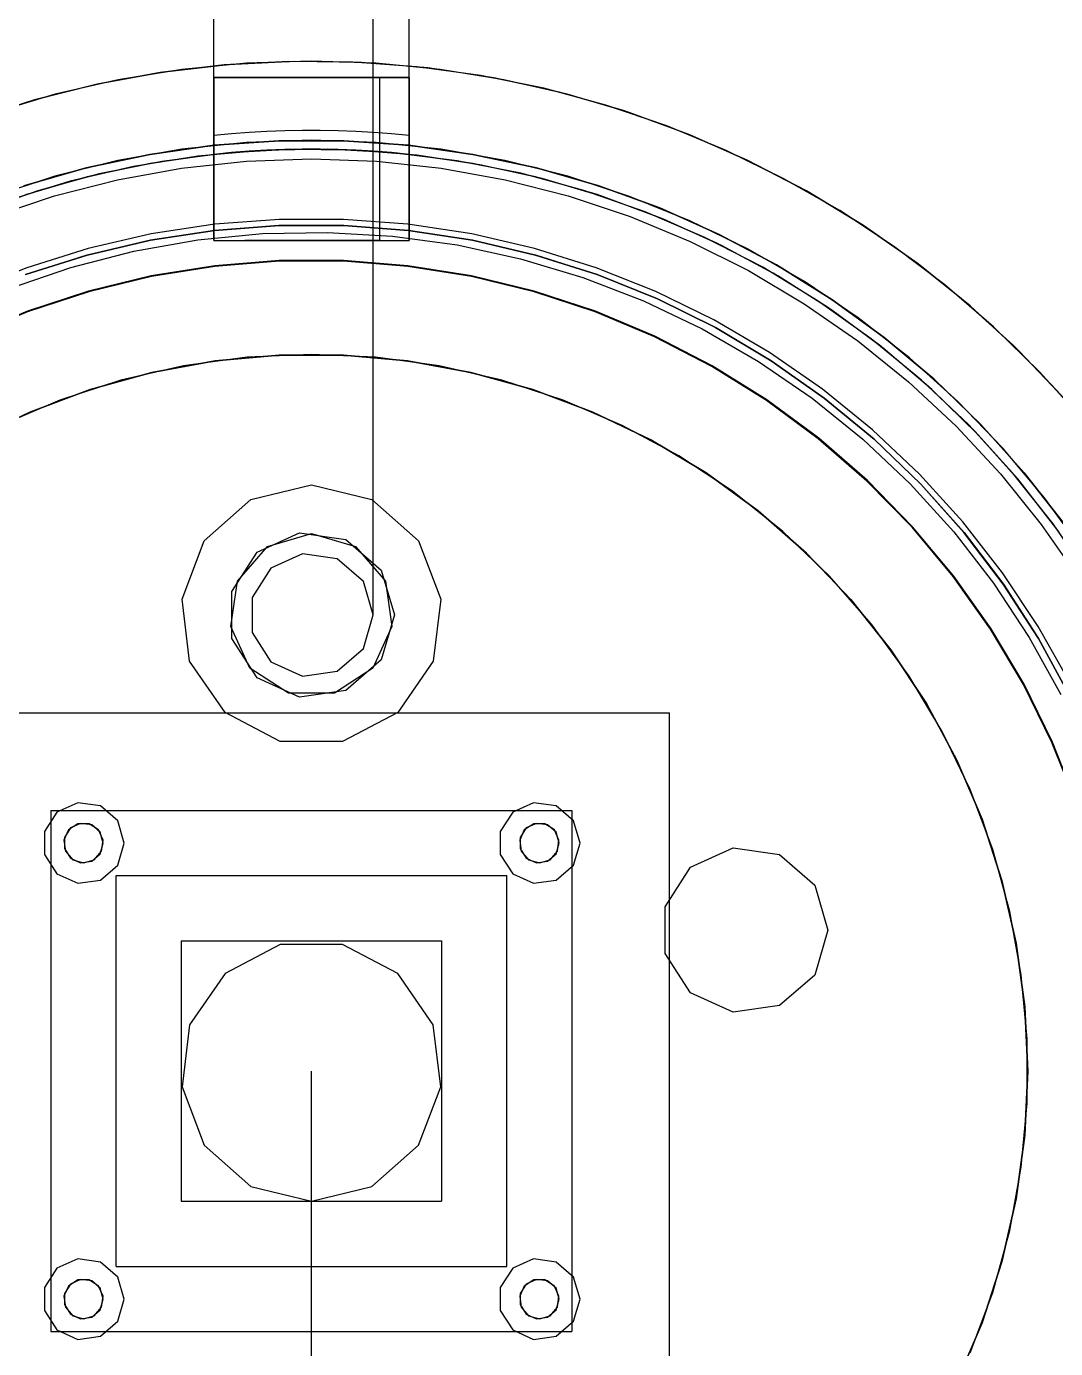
# Model space of a CAD drawing. Header units: millimetres. Extents: x -27 to 709, y -1034 to 466.
# Drawn here: x 123.5 to 186.7, y 45 to 126.1 of the extents above; entities that cross this region are included whole.
import ezdxf

# ---------------------------------------------------------------- set-up
doc = ezdxf.new("R2010")
doc.units = ezdxf.units.MM
doc.layers.add('XY_AFT', color=7, linetype='Continuous')

msp = doc.modelspace()

# ---------------------------------------------------------------- linework, layer by layer
at = {"layer": 'XY_AFT'}
for points in [[(135, 113), (135, 173)], [(147, 113), (147, 173)], [(135, 123), (135, 167)], [(147, 123), (147, 167)], [(144.8, 90), (144.8, 90.1541), (144.8, 90.6156), (144.8, 91.3815), (144.8, 92.4472), (144.8, 93.806), (144.8, 95.4497), (144.8, 97.368), (144.8, 99.5492), (144.8, 101.9797), (144.8, 104.6447), (144.8, 107.5276), (144.8, 110.6107), (144.8, 113.8751), (144.8, 117.3005), (144.8, 120.8658), (144.8, 124.5492), (144.8, 128.3277), (144.8, 132.1783), (144.8, 136.077), (144.8, 140)], [(187.3029, 103.2315), (184.4767, 106.2016), (181.4603, 108.9783), (178.267, 111.5497), (174.9108, 113.9043), (171.4063, 116.032), (167.7688, 117.9235), (164.0142, 119.5704), (160.1591, 120.9655), (156.2201, 122.1028), (152.2146, 122.9773), (148.16, 123.5852), (144.0742, 123.9237), (139.9749, 123.9915), (135.8801, 123.7882), (131.8077, 123.3148), (127.7754, 122.5732), (123.801, 121.5667), (119.9018, 120.2998)], [(187.3029, 103.2315), (184.4767, 106.2016), (181.4603, 108.9783), (178.267, 111.5497), (174.9108, 113.9043), (171.4063, 116.032), (167.7688, 117.9235), (164.0142, 119.5704), (160.1591, 120.9655), (156.2201, 122.1028), (152.2146, 122.9773), (148.16, 123.5852), (144.0742, 123.9237), (139.9749, 123.9915), (135.8801, 123.7882), (131.8077, 123.3148), (127.7754, 122.5732), (123.801, 121.5667), (119.9018, 120.2998)], [(187.3029, 103.2315), (184.4767, 106.2016), (181.4603, 108.9783), (178.267, 111.5497), (174.9108, 113.9043), (171.4063, 116.032), (167.7688, 117.9235), (164.0142, 119.5704), (160.1591, 120.9655), (156.2201, 122.1028), (152.2146, 122.9773), (148.16, 123.5852), (144.0742, 123.9237), (139.9749, 123.9915), (135.8801, 123.7882), (131.8077, 123.3148), (127.7754, 122.5732), (123.801, 121.5667), (119.9018, 120.2998)], [(188.3734, 101.997), (185.7294, 104.9335), (182.9037, 107.6955), (179.9078, 110.272), (176.7538, 112.6524), (173.4547, 114.827), (170.0237, 116.7871), (166.4748, 118.5246), (162.8225, 120.0326), (159.0815, 121.3048), (155.2671, 122.3361), (151.3947, 123.1224), (147.4801, 123.6604), (143.5392, 123.948), (139.588, 123.9839), (135.6425, 123.7681), (131.7188, 123.3014), (127.8327, 122.5857), (124.0002, 121.6239), (120.2367, 120.4199)], [(186.8724, 103.71), (184.1065, 106.5627), (181.1635, 109.2323), (178.0556, 111.708), (174.7955, 113.9795), (171.3966, 116.0375), (167.8728, 117.8735), (164.2387, 119.4801), (160.5091, 120.8506), (156.6994, 121.9794), (152.8252, 122.8618), (148.9025, 123.4943), (144.9473, 123.8742), (140.9759, 124), (137.0045, 123.8711), (133.0496, 123.4881), (129.1274, 122.8526), (125.2539, 121.9672), (121.4451, 120.8354)], [(186.8724, 103.71), (184.1065, 106.5627), (181.1635, 109.2323), (178.0556, 111.708), (174.7955, 113.9795), (171.3966, 116.0375), (167.8728, 117.8735), (164.2387, 119.4801), (160.5091, 120.8506), (156.6994, 121.9794), (152.8252, 122.8618), (148.9025, 123.4943), (144.9473, 123.8742), (140.9759, 124), (137.0045, 123.8711), (133.0496, 123.4881), (129.1274, 122.8526), (125.2539, 121.9672), (121.4451, 120.8354)], [(135, 123), (135, 118.2811)], [(147, 123), (135, 123)], [(135, 123), (147, 123)], [(145.2, 123), (144.5672, 123), (142.8041, 123), (140.4002, 123), (138.2174, 123), (136.9692, 123), (136.9526, 123), (138.1855, 123), (140.3668, 123), (142.7763, 123), (144.5607, 123), (145.2, 123)], [(145.2, 113), (145.2, 113.8606), (145.2, 114.7321), (145.2, 115.614), (145.2, 116.5059), (145.2, 117.4075), (145.2, 118.3185), (145.2, 119.2384), (145.2, 120.1669), (145.2, 121.1036), (145.2, 122.0481), (145.2, 123)], [(147, 123), (147, 118.2811)], [(147, 119.4375), (145.912, 119.5407), (144.8223, 119.6234), (143.7312, 119.6854), (142.6391, 119.7267), (141.5464, 119.7474), (140.4536, 119.7474), (139.3609, 119.7267), (138.2688, 119.6854), (137.1777, 119.6234), (136.088, 119.5407), (135, 119.4375)], [(147, 119.4375), (145.912, 119.5407), (144.8223, 119.6234), (143.7312, 119.6854), (142.6391, 119.7267), (141.5464, 119.7474), (140.4536, 119.7474), (139.3609, 119.7267), (138.2688, 119.6854), (137.1777, 119.6234), (136.088, 119.5407), (135, 119.4375)], [(135, 119.4375), (135, 113)], [(135, 119.4375), (135, 118.2811)], [(147, 119.4375), (147, 113)], [(147, 119.4375), (147, 118.2811)], [(186.9297, 95.0761), (184.5274, 98.1791), (181.9159, 101.1082), (179.1077, 103.8493), (176.1163, 106.3892), (172.9561, 108.7158), (169.6423, 110.8178), (166.1909, 112.6851), (162.6183, 114.3088), (158.9418, 115.681), (155.1791, 116.7952), (151.3482, 117.646), (147.4675, 118.2293), (143.5558, 118.5423), (139.6318, 118.5835), (135.7143, 118.3527), (131.8223, 117.851), (127.9744, 117.0808), (124.1891, 116.0459), (120.4846, 114.7511)], [(188.3795, 93.9579), (186.0348, 97.1851), (183.4707, 100.2408), (180.6997, 103.1103), (177.7353, 105.7794), (174.5919, 108.2353), (171.2849, 110.4659), (167.8303, 112.4605), (164.245, 114.2091), (160.5465, 115.7034), (156.7527, 116.9361), (152.8822, 117.9011), (148.9537, 118.5938), (144.9866, 119.0108), (141, 119.15), (137.0134, 119.0108), (133.0463, 118.5938), (129.1178, 117.9011), (125.2473, 116.9361), (121.4535, 115.7034)], [(188.3795, 93.9579), (186.0348, 97.1851), (183.4707, 100.2408), (180.6997, 103.1103), (177.7353, 105.7794), (174.5919, 108.2353), (171.2849, 110.4659), (167.8303, 112.4605), (164.245, 114.2091), (160.5465, 115.7034), (156.7527, 116.9361), (152.8822, 117.9011), (148.9537, 118.5938), (144.9866, 119.0108), (141, 119.15), (137.0134, 119.0108), (133.0463, 118.5938), (129.1178, 117.9011), (125.2473, 116.9361), (121.4535, 115.7034)], [(188.8104, 92.2941), (186.5544, 95.5911), (184.0714, 98.7208), (181.3739, 101.6675), (178.4752, 104.4166), (175.3898, 106.9544), (172.1331, 109.2683), (168.7213, 111.3466), (165.1714, 113.1791), (161.5011, 114.7567), (157.7286, 116.0714), (153.8728, 117.1167), (149.9528, 117.8874), (145.9883, 118.3798), (141.9989, 118.5912), (138.0045, 118.5207), (134.0251, 118.1686), (130.0804, 117.5367), (126.1901, 116.6281), (122.3736, 115.4473)], [(188.8104, 92.2941), (186.5544, 95.5911), (184.0714, 98.7208), (181.3739, 101.6675), (178.4752, 104.4166), (175.3898, 106.9544), (172.1331, 109.2683), (168.7213, 111.3466), (165.1714, 113.1791), (161.5011, 114.7567), (157.7286, 116.0714), (153.8728, 117.1167), (149.9528, 117.8874), (145.9883, 118.3798), (141.9989, 118.5912), (138.0045, 118.5207), (134.0251, 118.1686), (130.0804, 117.5367), (126.1901, 116.6281), (122.3736, 115.4473)], [(188.8104, 92.2941), (186.5544, 95.5911), (184.0714, 98.7208), (181.3739, 101.6675), (178.4752, 104.4166), (175.3898, 106.9544), (172.1331, 109.2683), (168.7213, 111.3466), (165.1714, 113.1791), (161.5011, 114.7567), (157.7286, 116.0714), (153.8728, 117.1167), (149.9528, 117.8874), (145.9883, 118.3798), (141.9989, 118.5912), (138.0045, 118.5207), (134.0251, 118.1686), (130.0804, 117.5367), (126.1901, 116.6281), (122.3736, 115.4473)], [(188.8104, 92.2941), (186.5544, 95.5911), (184.0714, 98.7208), (181.3739, 101.6675), (178.4752, 104.4166), (175.3898, 106.9544), (172.1331, 109.2683), (168.7213, 111.3466), (165.1714, 113.1791), (161.5011, 114.7567), (157.7286, 116.0714), (153.8728, 117.1167), (149.9528, 117.8874), (145.9883, 118.3798), (141.9989, 118.5912), (138.0045, 118.5207), (134.0251, 118.1686), (130.0804, 117.5367), (126.1901, 116.6281), (122.3736, 115.4473)], [(123.3397, 116.3529), (127.1742, 117.4524), (131.076, 118.2818), (135.0262, 118.8369), (139.0055, 119.1152), (142.9945, 119.1152), (146.9738, 118.8369), (150.924, 118.2818), (154.8258, 117.4524), (158.6603, 116.3529), (162.4088, 114.9886), (166.0529, 113.3661), (169.575, 111.4934), (172.9579, 109.3795), (176.1851, 107.0348), (179.2408, 104.4707), (182.1103, 101.6997), (184.7794, 98.7353), (187.2353, 95.5919)], [(123.3397, 116.3529), (127.1742, 117.4524), (131.076, 118.2818), (135.0262, 118.8369), (139.0055, 119.1152), (142.9945, 119.1152), (146.9738, 118.8369), (150.924, 118.2818), (154.8258, 117.4524), (158.6603, 116.3529), (162.4088, 114.9886), (166.0529, 113.3661), (169.575, 111.4934), (172.9579, 109.3795), (176.1851, 107.0348), (179.2408, 104.4707), (182.1103, 101.6997), (184.7794, 98.7353), (187.2353, 95.5919)], [(187.2353, 95.5919), (184.7794, 98.7353), (182.1103, 101.6997), (179.2408, 104.4707), (176.1851, 107.0348), (172.9579, 109.3795), (169.575, 111.4934), (166.0529, 113.3661), (162.4088, 114.9886), (158.6603, 116.3529), (154.8258, 117.4524), (150.924, 118.2818), (146.9738, 118.8369), (142.9945, 119.1152), (139.0055, 119.1152), (135.0262, 118.8369), (131.076, 118.2818), (127.1742, 117.4524), (123.3397, 116.3529)], [(187.2353, 95.5919), (184.7794, 98.7353), (182.1103, 101.6997), (179.2408, 104.4707), (176.1851, 107.0348), (172.9579, 109.3795), (169.575, 111.4934), (166.0529, 113.3661), (162.4088, 114.9886), (158.6603, 116.3529), (154.8258, 117.4524), (150.924, 118.2818), (146.9738, 118.8369), (142.9945, 119.1152), (139.0055, 119.1152), (135.0262, 118.8369), (131.076, 118.2818), (127.1742, 117.4524), (123.3397, 116.3529)], [(123.3397, 116.3529), (127.1742, 117.4524), (131.076, 118.2818), (135.0262, 118.8369), (139.0055, 119.1152), (142.9945, 119.1152), (146.9738, 118.8369), (150.924, 118.2818), (154.8258, 117.4524), (158.6603, 116.3529), (162.4088, 114.9886), (166.0529, 113.3661), (169.575, 111.4934), (172.9579, 109.3795), (176.1851, 107.0348), (179.2408, 104.4707), (182.1103, 101.6997), (184.7794, 98.7353), (187.2353, 95.5919)], [(123.3397, 116.3529), (127.1742, 117.4524), (131.076, 118.2818), (135.0262, 118.8369), (139.0055, 119.1152), (142.9945, 119.1152), (146.9738, 118.8369), (150.924, 118.2818), (154.8258, 117.4524), (158.6603, 116.3529), (162.4088, 114.9886), (166.0529, 113.3661), (169.575, 111.4934), (172.9579, 109.3795), (176.1851, 107.0348), (179.2408, 104.4707), (182.1103, 101.6997), (184.7794, 98.7353), (187.2353, 95.5919)], [(147, 118.2811), (145.9121, 118.3864), (144.8225, 118.4708), (143.7313, 118.5341), (142.6392, 118.5763), (141.5465, 118.5974), (140.4535, 118.5974), (139.3608, 118.5763), (138.2687, 118.5341), (137.1775, 118.4708), (136.0879, 118.3864), (135, 118.2811)], [(147, 118.2811), (145.9121, 118.3864), (144.8225, 118.4708), (143.7313, 118.5341), (142.6392, 118.5763), (141.5465, 118.5974), (140.4535, 118.5974), (139.3608, 118.5763), (138.2687, 118.5341), (137.1775, 118.4708), (136.0879, 118.3864), (135, 118.2811)], [(121.43, 114.4692), (125.223, 115.7316), (129.0963, 116.7202), (133.0304, 117.43), (137.005, 117.8573), (141, 118), (144.995, 117.8573), (148.9696, 117.43), (152.9037, 116.7202), (156.777, 115.7316), (160.57, 114.4692), (164.2632, 112.9394), (167.8379, 111.15), (171.2759, 109.1102), (174.5595, 106.8303), (177.6722, 104.322), (180.598, 101.598), (183.322, 98.6722), (185.8303, 95.5595), (188.1102, 92.2759)], [(121.43, 114.4692), (125.223, 115.7316), (129.0963, 116.7202), (133.0304, 117.43), (137.005, 117.8573), (141, 118), (144.995, 117.8573), (148.9696, 117.43), (152.9037, 116.7202), (156.777, 115.7316), (160.57, 114.4692), (164.2632, 112.9394), (167.8379, 111.15), (171.2759, 109.1102), (174.5595, 106.8303), (177.6722, 104.322), (180.598, 101.598), (183.322, 98.6722), (185.8303, 95.5595), (188.1102, 92.2759)], [(135, 118.2811), (131.0899, 117.7257), (127.2281, 116.8989), (123.4333, 115.8049)], [(197.6, 62), (197.4624, 65.9442), (197.0503, 69.8693), (196.3657, 73.756), (195.4118, 77.5857), (194.1935, 81.3395), (192.7164, 84.9993), (190.988, 88.5473), (189.0165, 91.9662), (186.8116, 95.2395), (184.3839, 98.3511), (181.7452, 101.2859), (178.9085, 104.0298), (175.8875, 106.5693), (172.6968, 108.8921), (169.352, 110.987), (165.8694, 112.8436), (162.2659, 114.453), (158.559, 115.8075), (154.7666, 116.9003), (150.9074, 117.7261), (147, 118.2811)], [(187.5796, 85.8446), (185.6429, 89.2991), (183.4504, 92.5972), (181.0148, 95.7201), (178.35, 98.6498), (175.4713, 101.3695), (172.3951, 103.8638), (169.1391, 106.1183), (165.7219, 108.12), (162.1631, 109.8576), (158.483, 111.3211), (154.7029, 112.5021), (150.8442, 113.3938), (146.9292, 113.9911), (142.9802, 114.2906), (139.0198, 114.2906), (135.0708, 113.9911), (131.1558, 113.3938), (127.2971, 112.5021), (123.517, 111.3211), (119.8369, 109.8576)], [(187.5796, 85.8446), (185.6429, 89.2991), (183.4504, 92.5972), (181.0148, 95.7201), (178.35, 98.6498), (175.4713, 101.3695), (172.3951, 103.8638), (169.1391, 106.1183), (165.7219, 108.12), (162.1631, 109.8576), (158.483, 111.3211), (154.7029, 112.5021), (150.8442, 113.3938), (146.9292, 113.9911), (142.9802, 114.2906), (139.0198, 114.2906), (135.0708, 113.9911), (131.1558, 113.3938), (127.2971, 112.5021), (123.517, 111.3211), (119.8369, 109.8576)], [(187.5796, 85.8446), (185.6429, 89.2991), (183.4504, 92.5972), (181.0148, 95.7201), (178.35, 98.6498), (175.4713, 101.3695), (172.3951, 103.8638), (169.1391, 106.1183), (165.7219, 108.12), (162.1631, 109.8576), (158.483, 111.3211), (154.7029, 112.5021), (150.8442, 113.3938), (146.9292, 113.9911), (142.9802, 114.2906), (139.0198, 114.2906), (135.0708, 113.9911), (131.1558, 113.3938), (127.2971, 112.5021), (123.517, 111.3211), (119.8369, 109.8576)], [(187.5796, 85.8446), (185.6429, 89.2991), (183.4504, 92.5972), (181.0148, 95.7201), (178.35, 98.6498), (175.4713, 101.3695), (172.3951, 103.8638), (169.1391, 106.1183), (165.7219, 108.12), (162.1631, 109.8576), (158.483, 111.3211), (154.7029, 112.5021), (150.8442, 113.3938), (146.9292, 113.9911), (142.9802, 114.2906), (139.0198, 114.2906), (135.0708, 113.9911), (131.1558, 113.3938), (127.2971, 112.5021), (123.517, 111.3211), (119.8369, 109.8576)], [(123.435, 110.9063), (127.2302, 112.1074), (131.1063, 113.0145), (135.0405, 113.6221), (139.0096, 113.9269), (142.9904, 113.9269), (146.9595, 113.6221), (150.8937, 113.0145), (154.7698, 112.1074), (158.565, 110.9063), (162.2573, 109.4183), (165.8247, 107.6519), (169.2465, 105.6176), (172.5025, 103.3274), (175.5737, 100.7946), (178.4419, 98.0342), (181.0904, 95.0623), (183.5037, 91.8964), (185.6675, 88.5551), (187.5692, 85.0579)], [(123.435, 110.9063), (127.2302, 112.1074), (131.1063, 113.0145), (135.0405, 113.6221), (139.0096, 113.9269), (142.9904, 113.9269), (146.9595, 113.6221), (150.8937, 113.0145), (154.7698, 112.1074), (158.565, 110.9063), (162.2573, 109.4183), (165.8247, 107.6519), (169.2465, 105.6176), (172.5025, 103.3274), (175.5737, 100.7946), (178.4419, 98.0342), (181.0904, 95.0623), (183.5037, 91.8964), (185.6675, 88.5551), (187.5692, 85.0579)], [(123.435, 110.9063), (127.2302, 112.1074), (131.1063, 113.0145), (135.0405, 113.6221), (139.0096, 113.9269), (142.9904, 113.9269), (146.9595, 113.6221), (150.8937, 113.0145), (154.7698, 112.1074), (158.565, 110.9063), (162.2573, 109.4183), (165.8247, 107.6519), (169.2465, 105.6176), (172.5025, 103.3274), (175.5737, 100.7946), (178.4419, 98.0342), (181.0904, 95.0623), (183.5037, 91.8964), (185.6675, 88.5551), (187.5692, 85.0579)], [(123.435, 110.9063), (127.2302, 112.1074), (131.1063, 113.0145), (135.0405, 113.6221), (139.0096, 113.9269), (142.9904, 113.9269), (146.9595, 113.6221), (150.8937, 113.0145), (154.7698, 112.1074), (158.565, 110.9063), (162.2573, 109.4183), (165.8247, 107.6519), (169.2465, 105.6176), (172.5025, 103.3274), (175.5737, 100.7946), (178.4419, 98.0342), (181.0904, 95.0623), (183.5037, 91.8964), (185.6675, 88.5551), (187.5692, 85.0579)], [(123.4383, 110.8969), (127.2329, 112.0978), (131.1082, 113.0047), (135.0416, 113.6122), (139.01, 113.9169), (142.99, 113.9169), (146.9584, 113.6122), (150.8918, 113.0047), (154.7671, 112.0978), (158.5617, 110.8969), (162.2532, 109.4091), (165.8199, 107.6431), (169.2411, 105.6092), (172.4964, 103.3194), (175.567, 100.7872), (178.4347, 98.0273), (181.0827, 95.056), (183.4955, 91.8907), (185.6589, 88.55), (187.5603, 85.0535)], [(123.4383, 110.8969), (127.2329, 112.0978), (131.1082, 113.0047), (135.0416, 113.6122), (139.01, 113.9169), (142.99, 113.9169), (146.9584, 113.6122), (150.8918, 113.0047), (154.7671, 112.0978), (158.5617, 110.8969), (162.2532, 109.4091), (165.8199, 107.6431), (169.2411, 105.6092), (172.4964, 103.3194), (175.567, 100.7872), (178.4347, 98.0273), (181.0827, 95.056), (183.4955, 91.8907), (185.6589, 88.55), (187.5603, 85.0535)], [(187.5603, 85.0535), (185.6589, 88.55), (183.4955, 91.8907), (181.0827, 95.056), (178.4347, 98.0273), (175.567, 100.7872), (172.4964, 103.3194), (169.2411, 105.6092), (165.8199, 107.6431), (162.2532, 109.4091), (158.5617, 110.8969), (154.7671, 112.0978), (150.8918, 113.0047), (146.9584, 113.6122), (142.99, 113.9169), (139.01, 113.9169), (135.0416, 113.6122), (131.1082, 113.0047), (127.2329, 112.0978), (123.4383, 110.8969)], [(187.5603, 85.0535), (185.6589, 88.55), (183.4955, 91.8907), (181.0827, 95.056), (178.4347, 98.0273), (175.567, 100.7872), (172.4964, 103.3194), (169.2411, 105.6092), (165.8199, 107.6431), (162.2532, 109.4091), (158.5617, 110.8969), (154.7671, 112.0978), (150.8918, 113.0047), (146.9584, 113.6122), (142.99, 113.9169), (139.01, 113.9169), (135.0416, 113.6122), (131.1082, 113.0047), (127.2329, 112.0978), (123.4383, 110.8969)], [(122.4508, 110.0435), (126.2296, 111.3365), (130.0973, 112.3327), (134.0304, 113.0262), (138.0055, 113.4129), (141.9987, 113.4903), (145.9858, 113.2581), (149.9429, 112.7176), (153.8462, 111.8721), (157.6723, 110.7266), (161.3981, 109.2881), (165.0012, 107.5652), (168.46, 105.5683), (171.7537, 103.3093), (174.8624, 100.8019), (177.7674, 98.0612), (180.4513, 95.1036), (182.8979, 91.9468), (185.0926, 88.61), (187.0221, 85.1132)], [(122.4508, 110.0435), (126.2296, 111.3365), (130.0973, 112.3327), (134.0304, 113.0262), (138.0055, 113.4129), (141.9987, 113.4903), (145.9858, 113.2581), (149.9429, 112.7176), (153.8462, 111.8721), (157.6723, 110.7266), (161.3981, 109.2881), (165.0012, 107.5652), (168.46, 105.5683), (171.7537, 103.3093), (174.8624, 100.8019), (177.7674, 98.0612), (180.4513, 95.1036), (182.8979, 91.9468), (185.0926, 88.61), (187.0221, 85.1132)], [(135, 113), (147, 113)], [(135, 113), (147, 113)], [(145.2, 113), (144.624, 113), (142.9245, 113), (140.4072, 113), (138.1717, 113), (136.9735, 113), (136.9208, 113), (138.0606, 113), (140.2844, 113), (142.8282, 113), (144.605, 113), (145.2, 113)], [(187.982, 78.5146), (186.5214, 82.1952), (184.773, 85.748), (182.7478, 89.1507), (180.4587, 92.3817), (177.9201, 95.4207), (175.1481, 98.2484), (172.1603, 100.8469), (168.9754, 103.1997), (165.6136, 105.2921), (162.0962, 107.1109), (158.4455, 108.6443), (154.6844, 109.8829), (150.8369, 110.8188), (146.9271, 111.446), (142.9799, 111.7606), (139.0201, 111.7606), (135.0729, 111.446), (131.1631, 110.8188), (127.3156, 109.8829), (123.5545, 108.6443), (119.9038, 107.1109)], [(187.944, 78.5013), (186.4846, 82.1788), (184.7376, 85.7288), (182.7141, 89.1288), (180.4268, 92.3572), (177.8903, 95.3937), (175.1205, 98.2191), (172.1351, 100.8155), (168.9528, 103.1664), (165.5937, 105.2572), (162.0792, 107.0744), (158.4314, 108.6066), (154.6734, 109.8442), (150.8289, 110.7793), (146.9223, 111.4061), (142.9783, 111.7204), (139.0217, 111.7204), (135.0777, 111.4061), (131.1711, 110.7793), (127.3266, 109.8442), (123.5686, 108.6066), (119.9208, 107.0744)], [(120.1498, 100.7462), (123.7069, 102.4592), (127.4033, 103.8465), (131.2091, 104.8968), (135.0937, 105.6018), (139.0259, 105.9557), (142.9741, 105.9557), (146.9063, 105.6018), (150.7909, 104.8968), (154.5967, 103.8465), (158.2931, 102.4592), (161.8502, 100.7462), (165.2395, 98.7212), (168.4336, 96.4006), (171.4068, 93.803), (174.1351, 90.9493), (176.5967, 87.8626), (178.7717, 84.5676), (180.6426, 81.0909), (182.1943, 77.4605), (183.4144, 73.7056), (184.2929, 69.8565), (184.8229, 65.9441), (185, 62)], [(120.1498, 100.7462), (123.7069, 102.4592), (127.4033, 103.8465), (131.2091, 104.8968), (135.0937, 105.6018), (139.0259, 105.9557), (142.9741, 105.9557), (146.9063, 105.6018), (150.7909, 104.8968), (154.5967, 103.8465), (158.2931, 102.4592), (161.8502, 100.7462), (165.2395, 98.7212), (168.4336, 96.4006), (171.4068, 93.803), (174.1351, 90.9493), (176.5967, 87.8626), (178.7717, 84.5676), (180.6426, 81.0909), (182.1943, 77.4605), (183.4144, 73.7056), (184.2929, 69.8565), (184.8229, 65.9441), (185, 62)], [(185, 62), (184.8229, 65.9441), (184.2929, 69.8565), (183.4144, 73.7056), (182.1943, 77.4605), (180.6426, 81.0909), (178.7717, 84.5676), (176.5967, 87.8626), (174.1351, 90.9493), (171.4068, 93.803), (168.4336, 96.4006), (165.2395, 98.7212), (161.8502, 100.7462), (158.2931, 102.4592), (154.5967, 103.8465), (150.7909, 104.8968), (146.9063, 105.6018), (142.9741, 105.9557), (139.0259, 105.9557), (135.0937, 105.6018), (131.2091, 104.8968), (127.4033, 103.8465), (123.7069, 102.4592), (120.1498, 100.7462)], [(185, 62), (184.8229, 65.9441), (184.2929, 69.8565), (183.4144, 73.7056), (182.1943, 77.4605), (180.6426, 81.0909), (178.7717, 84.5676), (176.5967, 87.8626), (174.1351, 90.9493), (171.4068, 93.803), (168.4336, 96.4006), (165.2395, 98.7212), (161.8502, 100.7462), (158.2931, 102.4592), (154.5967, 103.8465), (150.7909, 104.8968), (146.9063, 105.6018), (142.9741, 105.9557), (139.0259, 105.9557), (135.0937, 105.6018), (131.2091, 104.8968), (127.4033, 103.8465), (123.7069, 102.4592), (120.1498, 100.7462)], [(120.1498, 100.7462), (123.7069, 102.4592), (127.4033, 103.8465), (131.2091, 104.8968), (135.0937, 105.6018), (139.0259, 105.9557), (142.9741, 105.9557), (146.9063, 105.6018), (150.7909, 104.8968), (154.5967, 103.8465), (158.2931, 102.4592), (161.8502, 100.7462), (165.2395, 98.7212), (168.4336, 96.4006), (171.4068, 93.803), (174.1351, 90.9493), (176.5967, 87.8626), (178.7717, 84.5676), (180.6426, 81.0909), (182.1943, 77.4605), (183.4144, 73.7056), (184.2929, 69.8565), (184.8229, 65.9441), (185, 62)], [(120.1498, 100.7462), (123.7069, 102.4592), (127.4033, 103.8465), (131.2091, 104.8968), (135.0937, 105.6018), (139.0259, 105.9557), (142.9741, 105.9557), (146.9063, 105.6018), (150.7909, 104.8968), (154.5967, 103.8465), (158.2931, 102.4592), (161.8502, 100.7462), (165.2395, 98.7212), (168.4336, 96.4006), (171.4068, 93.803), (174.1351, 90.9493), (176.5967, 87.8626), (178.7717, 84.5676), (180.6426, 81.0909), (182.1943, 77.4605), (183.4144, 73.7056), (184.2929, 69.8565), (184.8229, 65.9441), (185, 62)], [(181.4592, 44.7069), (182.8465, 48.4033), (183.8968, 52.2091), (184.6018, 56.0937), (184.9557, 60.0259), (184.9557, 63.9741), (184.6018, 67.9063), (183.8968, 71.7909), (182.8465, 75.5967), (181.4592, 79.2931), (179.7462, 82.8502), (177.7212, 86.2395), (175.4006, 89.4336), (172.803, 92.4068), (169.9493, 95.1351), (166.8626, 97.5967), (163.5676, 99.7717), (160.0909, 101.6426), (156.4605, 103.1943), (152.7056, 104.4144), (148.8565, 105.2929), (144.9441, 105.8229), (141, 106), (137.0559, 105.8229), (133.1435, 105.2929), (129.2944, 104.4144), (125.5395, 103.1943), (121.9091, 101.6426)], [(141, 98), (144.7178, 97.0836), (147.5839, 94.5445), (148.9417, 90.9643), (148.4801, 87.1632), (146.305, 84.0119), (142.9145, 82.2325), (139.0855, 82.2325), (135.695, 84.0119), (133.5199, 87.1632), (133.0583, 90.9643), (134.4161, 94.5445), (137.2822, 97.0836), (141, 98)], [(141, 98), (144.7178, 97.0836), (147.5839, 94.5445), (148.9417, 90.9643), (148.4801, 87.1632), (146.305, 84.0119), (142.9145, 82.2325), (139.0855, 82.2325), (135.695, 84.0119), (133.5199, 87.1632), (133.0583, 90.9643), (134.4161, 94.5445), (137.2822, 97.0836), (141, 98)], [(141, 95), (143.7032, 94.2063), (145.5482, 92.0771), (145.9491, 89.2884), (144.7787, 86.7257), (142.4087, 85.2025), (139.5913, 85.2025), (137.2213, 86.7257), (136.0509, 89.2884), (136.4518, 92.0771), (138.2968, 94.2063), (141, 95)], [(141, 95), (143.7032, 94.2063), (145.5482, 92.0771), (145.9491, 89.2884), (144.7787, 86.7257), (142.4087, 85.2025), (139.5913, 85.2025), (137.2213, 86.7257), (136.0509, 89.2884), (136.4518, 92.0771), (138.2968, 94.2063), (141, 95)], [(141, 95), (143.7032, 94.2063), (145.5482, 92.0771), (145.9491, 89.2884), (144.7787, 86.7257), (142.4087, 85.2025), (139.5913, 85.2025), (137.2213, 86.7257), (136.0509, 89.2884), (136.4518, 92.0771), (138.2968, 94.2063), (141, 95)], [(141, 95), (143.7032, 94.2063), (145.5482, 92.0771), (145.9491, 89.2884), (144.7787, 86.7257), (142.4087, 85.2025), (139.5913, 85.2025), (137.2213, 86.7257), (136.0509, 89.2884), (136.4518, 92.0771), (138.2968, 94.2063), (141, 95)], [(146.1, 90), (145.2904, 87.2427), (143.1186, 85.3609), (140.2742, 84.9519), (137.6602, 86.1457), (136.1066, 88.5632), (136.1066, 91.4368), (137.6602, 93.8543), (140.2742, 95.0481), (143.1186, 94.6391), (145.2904, 92.7573), (146.1, 90)], [(146.1, 90), (145.2904, 87.2427), (143.1186, 85.3609), (140.2742, 84.9519), (137.6602, 86.1457), (136.1066, 88.5632), (136.1066, 91.4368), (137.6602, 93.8543), (140.2742, 95.0481), (143.1186, 94.6391), (145.2904, 92.7573), (146.1, 90)], [(144.8, 90), (144.1968, 92.0544), (142.5786, 93.4566), (140.4592, 93.7613), (138.5115, 92.8718), (137.3539, 91.0706), (137.3539, 88.9294), (138.5115, 87.1282), (140.4592, 86.2387), (142.5786, 86.5434), (144.1968, 87.9456), (144.8, 90)], [(119, 84), (163, 84)], [(119, 84), (163, 84)], [(163, 40), (163, 84)], [(163, 40), (163, 84)], [(129.5, 76), (129.1031, 77.3516), (128.0385, 78.2741), (126.6442, 78.4746), (125.3628, 77.8894), (124.6013, 76.7043), (124.6013, 75.2957), (125.3628, 74.1106), (126.6442, 73.5254), (128.0385, 73.7259), (129.1031, 74.6484), (129.5, 76)], [(129.5, 76), (129.1031, 77.3516), (128.0385, 78.2741), (126.6442, 78.4746), (125.3628, 77.8894), (124.6013, 76.7043), (124.6013, 75.2957), (125.3628, 74.1106), (126.6442, 73.5254), (128.0385, 73.7259), (129.1031, 74.6484), (129.5, 76)], [(125, 78), (125, 46)], [(125, 78), (125, 46)], [(125, 78), (157, 78)], [(125, 78), (157, 78)], [(157.5, 76), (157.1031, 77.3516), (156.0385, 78.2741), (154.6442, 78.4746), (153.3628, 77.8894), (152.6013, 76.7043), (152.6013, 75.2957), (153.3628, 74.1106), (154.6442, 73.5254), (156.0385, 73.7259), (157.1031, 74.6484), (157.5, 76)], [(157.5, 76), (157.1031, 77.3516), (156.0385, 78.2741), (154.6442, 78.4746), (153.3628, 77.8894), (152.6013, 76.7043), (152.6013, 75.2957), (153.3628, 74.1106), (154.6442, 73.5254), (156.0385, 73.7259), (157.1031, 74.6484), (157.5, 76)], [(157, 78), (157, 46)], [(157, 78), (157, 46)], [(127, 74.78), (127.6596, 74.9737), (128.1098, 75.4932), (128.2076, 76.1736), (127.922, 76.7989), (127.3437, 77.1706), (126.6563, 77.1706), (126.078, 76.7989), (125.7924, 76.1736), (125.8902, 75.4932), (126.3404, 74.9737), (127, 74.78)], [(127, 74.78), (127.6596, 74.9737), (128.1098, 75.4932), (128.2076, 76.1736), (127.922, 76.7989), (127.3437, 77.1706), (126.6563, 77.1706), (126.078, 76.7989), (125.7924, 76.1736), (125.8902, 75.4932), (126.3404, 74.9737), (127, 74.78)], [(128.22, 76), (128.0263, 76.6596), (127.5068, 77.1098), (126.8264, 77.2076), (126.2011, 76.922), (125.8294, 76.3437), (125.8294, 75.6563), (126.2011, 75.078), (126.8264, 74.7924), (127.5068, 74.8902), (128.0263, 75.3404), (128.22, 76)], [(128.22, 76), (128.0263, 76.6596), (127.5068, 77.1098), (126.8264, 77.2076), (126.2011, 76.922), (125.8294, 76.3437), (125.8294, 75.6563), (126.2011, 75.078), (126.8264, 74.7924), (127.5068, 74.8902), (128.0263, 75.3404), (128.22, 76)], [(155, 74.78), (155.6596, 74.9737), (156.1098, 75.4932), (156.2076, 76.1736), (155.922, 76.7989), (155.3437, 77.1706), (154.6563, 77.1706), (154.078, 76.7989), (153.7924, 76.1736), (153.8902, 75.4932), (154.3404, 74.9737), (155, 74.78)], [(155, 74.78), (155.6596, 74.9737), (156.1098, 75.4932), (156.2076, 76.1736), (155.922, 76.7989), (155.3437, 77.1706), (154.6563, 77.1706), (154.078, 76.7989), (153.7924, 76.1736), (153.8902, 75.4932), (154.3404, 74.9737), (155, 74.78)], [(156.22, 76), (156.0263, 76.6596), (155.5068, 77.1098), (154.8264, 77.2076), (154.2011, 76.922), (153.8294, 76.3437), (153.8294, 75.6563), (154.2011, 75.078), (154.8264, 74.7924), (155.5068, 74.8902), (156.0263, 75.3404), (156.22, 76)], [(156.22, 76), (156.0263, 76.6596), (155.5068, 77.1098), (154.8264, 77.2076), (154.2011, 76.922), (153.8294, 76.3437), (153.8294, 75.6563), (154.2011, 75.078), (154.8264, 74.7924), (155.5068, 74.8902), (156.0263, 75.3404), (156.22, 76)], [(172.7296, 70.6525), (171.92, 67.8952), (169.7482, 66.0134), (166.9038, 65.6044), (164.2898, 66.7982), (162.7362, 69.2156), (162.7362, 72.0893), (164.2898, 74.5068), (166.9038, 75.7006), (169.7482, 75.2916), (171.92, 73.4097), (172.7296, 70.6525)], [(172.7296, 70.6525), (171.92, 67.8952), (169.7482, 66.0134), (166.9038, 65.6044), (164.2898, 66.7982), (162.7362, 69.2156), (162.7362, 72.0893), (164.2898, 74.5068), (166.9038, 75.7006), (169.7482, 75.2916), (171.92, 73.4097), (172.7296, 70.6525)], [(129, 50), (129, 74)], [(129, 74), (153, 74)], [(129, 50), (129, 74)], [(129, 74), (153, 74)], [(153, 50), (153, 74)], [(153, 50), (153, 74)], [(133, 70), (149, 70)], [(133, 70), (133, 54)], [(133, 70), (149, 70)], [(133, 70), (133, 54)], [(149, 70), (149, 54)], [(149, 70), (149, 54)], [(141, 54), (144.7178, 54.9164), (147.5839, 57.4555), (148.9417, 61.0357), (148.4801, 64.8368), (146.305, 67.9881), (142.9145, 69.7675), (139.0855, 69.7675), (135.695, 67.9881), (133.5199, 64.8368), (133.0583, 61.0357), (134.4161, 57.4555), (137.2822, 54.9164), (141, 54)], [(141, 54), (144.7178, 54.9164), (147.5839, 57.4555), (148.9417, 61.0357), (148.4801, 64.8368), (146.305, 67.9881), (142.9145, 69.7675), (139.0855, 69.7675), (135.695, 67.9881), (133.5199, 64.8368), (133.0583, 61.0357), (134.4161, 57.4555), (137.2822, 54.9164), (141, 54)], [(141, 12.2), (141, 12.3535), (141, 12.8131), (141, 13.576), (141, 14.6374), (141, 15.9908), (141, 17.6279), (141, 19.5385), (141, 21.711), (141, 24.1318), (141, 26.7861), (141, 29.6575), (141, 32.7283), (141, 35.9796), (141, 39.3913), (141, 42.9424), (141, 46.611), (141, 50.3744), (141, 54.2096), (141, 58.0927), (141, 62)], [(141, 18), (141, 18.1674), (141, 18.6685), (141, 19.4993), (141, 20.6535), (141, 22.1225), (141, 23.8949), (141, 25.9573), (141, 28.294), (141, 30.8873), (141, 33.7173), (141, 36.7626), (141, 40), (141, 43.4048), (141, 46.9511), (141, 50.612), (141, 54.3595), (141, 58.1651), (141, 62)], [(185, 62), (184.8229, 58.0559), (184.2929, 54.1435), (183.4144, 50.2944), (182.1943, 46.5395), (180.6426, 42.9091)], [(185, 62), (184.8229, 58.0559), (184.2929, 54.1435), (183.4144, 50.2944), (182.1943, 46.5395), (180.6426, 42.9091)], [(180.6426, 42.9091), (182.1943, 46.5395), (183.4144, 50.2944), (184.2929, 54.1435), (184.8229, 58.0559), (185, 62)], [(180.6426, 42.9091), (182.1943, 46.5395), (183.4144, 50.2944), (184.2929, 54.1435), (184.8229, 58.0559), (185, 62)], [(185, 62), (184.8229, 58.0559), (184.2929, 54.1435), (183.4144, 50.2944), (182.1943, 46.5395), (180.6426, 42.9091)], [(185, 62), (184.8229, 58.0559), (184.2929, 54.1435), (183.4144, 50.2944), (182.1943, 46.5395), (180.6426, 42.9091)], [(133, 54), (149, 54)], [(133, 54), (149, 54)], [(129.5, 48), (129.1031, 49.3516), (128.0385, 50.2741), (126.6442, 50.4746), (125.3628, 49.8894), (124.6013, 48.7043), (124.6013, 47.2957), (125.3628, 46.1106), (126.6442, 45.5254), (128.0385, 45.7259), (129.1031, 46.6484), (129.5, 48)], [(129.5, 48), (129.1031, 49.3516), (128.0385, 50.2741), (126.6442, 50.4746), (125.3628, 49.8894), (124.6013, 48.7043), (124.6013, 47.2957), (125.3628, 46.1106), (126.6442, 45.5254), (128.0385, 45.7259), (129.1031, 46.6484), (129.5, 48)], [(157.5, 48), (157.1031, 49.3516), (156.0385, 50.2741), (154.6442, 50.4746), (153.3628, 49.8894), (152.6013, 48.7043), (152.6013, 47.2957), (153.3628, 46.1106), (154.6442, 45.5254), (156.0385, 45.7259), (157.1031, 46.6484), (157.5, 48)], [(157.5, 48), (157.1031, 49.3516), (156.0385, 50.2741), (154.6442, 50.4746), (153.3628, 49.8894), (152.6013, 48.7043), (152.6013, 47.2957), (153.3628, 46.1106), (154.6442, 45.5254), (156.0385, 45.7259), (157.1031, 46.6484), (157.5, 48)], [(129, 50), (153, 50)], [(129, 50), (153, 50)], [(127, 46.78), (127.6596, 46.9737), (128.1098, 47.4932), (128.2076, 48.1736), (127.922, 48.7989), (127.3437, 49.1706), (126.6563, 49.1706), (126.078, 48.7989), (125.7924, 48.1736), (125.8902, 47.4932), (126.3404, 46.9737), (127, 46.78)], [(127, 46.78), (127.6596, 46.9737), (128.1098, 47.4932), (128.2076, 48.1736), (127.922, 48.7989), (127.3437, 49.1706), (126.6563, 49.1706), (126.078, 48.7989), (125.7924, 48.1736), (125.8902, 47.4932), (126.3404, 46.9737), (127, 46.78)], [(128.22, 48), (128.0263, 48.6596), (127.5068, 49.1098), (126.8264, 49.2076), (126.2011, 48.922), (125.8294, 48.3437), (125.8294, 47.6563), (126.2011, 47.078), (126.8264, 46.7924), (127.5068, 46.8902), (128.0263, 47.3404), (128.22, 48)], [(128.22, 48), (128.0263, 48.6596), (127.5068, 49.1098), (126.8264, 49.2076), (126.2011, 48.922), (125.8294, 48.3437), (125.8294, 47.6563), (126.2011, 47.078), (126.8264, 46.7924), (127.5068, 46.8902), (128.0263, 47.3404), (128.22, 48)], [(155, 46.78), (155.6596, 46.9737), (156.1098, 47.4932), (156.2076, 48.1736), (155.922, 48.7989), (155.3437, 49.1706), (154.6563, 49.1706), (154.078, 48.7989), (153.7924, 48.1736), (153.8902, 47.4932), (154.3404, 46.9737), (155, 46.78)], [(155, 46.78), (155.6596, 46.9737), (156.1098, 47.4932), (156.2076, 48.1736), (155.922, 48.7989), (155.3437, 49.1706), (154.6563, 49.1706), (154.078, 48.7989), (153.7924, 48.1736), (153.8902, 47.4932), (154.3404, 46.9737), (155, 46.78)], [(156.22, 48), (156.0263, 48.6596), (155.5068, 49.1098), (154.8264, 49.2076), (154.2011, 48.922), (153.8294, 48.3437), (153.8294, 47.6563), (154.2011, 47.078), (154.8264, 46.7924), (155.5068, 46.8902), (156.0263, 47.3404), (156.22, 48)], [(156.22, 48), (156.0263, 48.6596), (155.5068, 49.1098), (154.8264, 49.2076), (154.2011, 48.922), (153.8294, 48.3437), (153.8294, 47.6563), (154.2011, 47.078), (154.8264, 46.7924), (155.5068, 46.8902), (156.0263, 47.3404), (156.22, 48)], [(125, 46), (157, 46)], [(125, 46), (157, 46)]]:
    msp.add_lwpolyline(points, dxfattribs=at)

doc.saveas('drawing.dxf')
